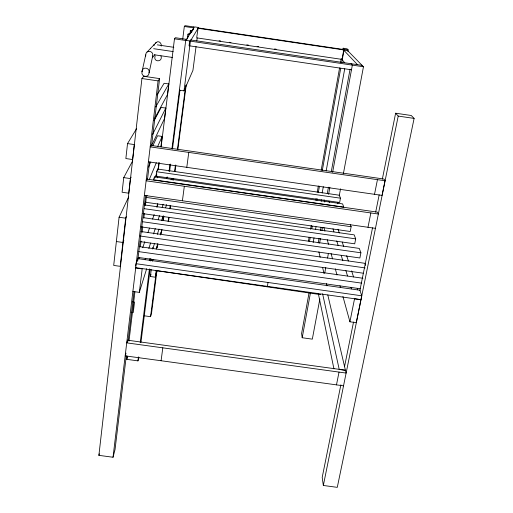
<?xml version="1.0" encoding="UTF-8"?>
<svg xmlns="http://www.w3.org/2000/svg" width="513" height="513" viewBox="0 0 513 513"><rect width="100%" height="100%" fill="white"/><g stroke="black" fill="none" stroke-linecap="round" stroke-linejoin="round"><path stroke-width="0.77" d="M141.992 71.724C140.748 77.008 148.937 78.393 149.091 72.801L152.701 55.981C153.964 50.742 145.852 49.363 145.718 54.917L141.992 71.724C142.139 66.119 150.347 67.504 149.091 72.801M145.705 56.045L145.718 54.917M161.242 46.099C161.941 43.31 158.543 40.142 156.157 42.496L147.103 52.025M128.622 197.05L119.087 217.243L113.7 265.42L120.202 266.337L125.698 218.185L126.345 216.723M132.713 160.768L123.729 177.62L122.094 192.24L128.763 193.189L130.43 178.582L131.142 177.152M127.532 143.589L125.858 158.555L132.604 159.53L134.31 144.57L127.532 143.589L136.676 128.513M126.294 355.855L115.034 449.593L113.027 457.25L98.887 455.345L141.928 78.527L143.723 76.277L159.607 78.611L151.495 146.134M135.644 266.055L135.926 263.688L361.748 295.802L356.279 322.69L349.924 321.798L342.934 296.482M113.027 457.25L158.087 80.9L159.607 78.611M127.301 342.479L127.577 340.196L345.409 370.2L346.115 373.066L126.801 342.876L127.577 340.196M146.705 180.659L146.891 179.133L377.369 212.119L378.344 214.024L146.205 180.813L146.891 179.133M128.109 340.76L134.028 291.512M137.651 261.322L145.577 195.389M147.481 179.499L149.584 162.018M138.901 357.266L137.952 360.876L126.788 359.337L127.173 356.157M128.987 341.081L134.919 291.878M140.37 246.638L141.037 241.084M142.088 232.351L142.755 226.797M143.807 218.07L144.384 213.305M145.339 205.367L146.276 197.415L147.071 195.434M132.88 291.461L139.318 292.365L142.178 268.934L135.689 268.017M154.323 178.377L154.509 176.882L342.594 203.905L343.781 207.079L153.361 179.736L154.509 176.882M156.035 176.126L156.574 171.733L157.638 169.066L339.343 195.222L340.452 198.185L339.638 202.513L156.035 176.126L156.837 174.093M157.465 170.515L157.638 169.066M158.075 169.611L158.947 162.544M160.896 146.75L162.172 136.42L157.562 135.753L152.797 145.846M154.047 120.754L161.159 107.416L165.814 108.096L164.526 118.522L151.457 145.801M157.036 94.931L164.102 83.279L168.796 83.965L167.488 94.559L154.593 118.574M157.311 177.825L157.504 176.235M158.293 169.88L159.171 162.73M161.133 146.846L174.478 38.808L175.343 37.712L186.45 39.354L185.719 40.476L174.478 38.808M137.952 360.876L138.446 356.907M140.229 342.639L149.418 268.895M150.412 260.97L150.707 258.59M157.132 207.053L157.529 203.879M140.96 342.357L150.065 269.485M151.155 260.771L151.354 259.187M152.637 248.888L152.836 247.304M157.1 270.325L155.311 277.2L150.38 276.513L151.245 269.594M182.718 39.18L184.327 26.471L184.969 25.65L193.709 26.945L193.401 29.331M155.311 277.2L156.196 270.28M144.275 315.803L150.566 316.681L156.023 273.82M161.172 233.344L161.678 229.375M162.788 220.641L163.397 215.883M169.053 171.432L169.957 164.288M171.983 148.417L185.732 40.347L194.536 26.881L198.55 27.478L190.426 41.04L184.007 90.859L179.39 90.179M156.978 270.543L151.611 312.648L150.566 316.681M163.358 220.494L163.865 216.518M169.636 171.233L170.547 164.083M172.471 148.988L179.967 90.198M187.328 39.02L187.931 34.307L188.316 33.743L189.778 33.954L189.406 34.525L187.931 34.307M187.816 37.629L188.014 36.077M189.778 34.108L190.528 30.453L191.939 30.658L191.734 32.242M190.329 32.005L190.528 30.453M172.394 180.012L172.592 178.466M191.394 32.749L191.939 30.658M168.129 221.475L168.642 217.506M169.771 208.772L170.181 205.598M173.465 180.198L173.67 178.607M174.593 171.464L175.414 165.109M177.466 149.238L185.668 85.729M192.85 30.164L193.709 26.945M168.54 221.526L169.053 217.557M170.188 208.823L170.598 205.642M175.016 171.496L175.837 165.141M177.889 149.257L186.213 84.927M196.768 37.122L198.14 27.907L343.582 49.505L344.018 49.96L197.922 28.266M196.049 46.542L192.933 70.371L184.007 90.859M196.78 40.976L197.197 37.802M186.796 167.296L188.778 152.406L150.2 146.878L150.86 145.423L383.987 179.05L385.026 180.736L382.057 195.395L148.411 161.819M343.524 385.834L161.088 360.735L162.82 347.769M375.445 228.343L182.404 200.775L184.34 186.232M135.451 267.632L267.388 286.35L268.043 282.451M308.441 241.104L309.147 237.166M310.564 229.292L311.269 225.354M315.803 200.166L316.085 198.589M317.22 192.292L318.349 185.995M321.183 170.252L339.587 67.908M340.581 62.4L341.286 58.463M342.844 49.806L343.126 48.228L347.109 48.818L348.16 49.883L347.872 51.454M343.357 173.83L363.46 66.767L347.737 50.723L343.716 50.127L342.011 59.604L344.601 62.65M309.538 241.251L310.25 237.314M311.808 228.663L312.231 226.304M316.912 200.339L317.194 198.762M318.329 192.471L319.464 186.174M322.299 170.444L340.735 68.165M341.729 62.657L344.14 49.286L343.126 48.228M313.161 242.572L314.02 237.852M315.591 229.202L316.021 226.842M322.164 193.023L323.305 186.732M326.159 171.002L344.73 68.755M321.215 201.359L321.497 199.826M309.095 292.596L301.593 333.495L302.195 337.74L312.321 339.151L319.856 299.002M318.182 243.047L319.048 238.327M320.49 230.459L321.067 227.317M327.275 193.497L328.429 187.2M331.315 171.47L350.065 69.223M302.195 337.74L310.461 292.827M319.586 243.188L320.458 238.462M321.907 230.581L322.485 227.432M328.576 194.337L329.878 187.245M332.629 172.278L352.341 65.125L351.078 63.715M324.735 273.019L325.768 267.51M327.544 258.065L328.429 253.339M337.74 203.744L338.035 202.173M339.221 195.876L340.549 188.79M350.315 224.514L351.136 226.714L350.212 231.485L145.692 202.269M144.127 204.867L354.188 234.864L355.689 238.859L354.714 243.816L142.877 213.626M143.185 217.647L359.267 248.414L360.908 252.794L359.876 257.968L140.992 226.861M336.477 384.878L339.029 372.105M367.988 227.291L370.854 212.959M374.516 194.318L377.446 179.653L385.026 180.736M349.924 321.798L354.541 298.771L360.94 299.669L267.388 286.35M340.869 384.814L322.19 477.443L323.337 485.471L337.278 487.35L414.113 118.407L411.259 115.502L395.626 113.206L382.332 179.146M344.505 366.763L353.528 322.017M359.857 290.614L372.521 227.817M375.689 212.119L379.171 194.844M323.337 485.471L398.21 116.079L395.626 113.206M153.894 45.452L154.195 44.4L154.298 45.016M152.451 57.078L152.701 55.981M155.163 55.93C152.675 62.503 163.307 62.374 160.967 55.872M150.38 276.513L151.008 274.231M156.484 248.818L157.78 244.201M160.377 234.96L161.89 229.574M125.634 354.502L126.025 353.124M98.887 455.345L99.33 453.819M126.788 359.337L127.416 357.176M150.347 48.793L150.655 48.466M157.113 247.689L157.786 245.426M152.566 261.181L153.028 259.655M156.221 248.972L157.818 243.63M160.563 234.479L161.928 229.901M139.318 292.365L146.673 268.703M149.277 260.309L149.751 258.783M152.836 248.863L154.496 243.521M157.344 234.358L158.998 229.016M161.608 220.622L163.031 216.044M165.641 207.643L166.59 204.591M145.141 259.796L145.634 258.276M148.847 248.382L150.578 243.053M153.541 233.922L155.266 228.593M158.228 219.461L159.466 215.659M162.179 207.284L163.166 204.238M171.066 179.89L171.566 178.364M138.811 258.982L139.331 257.475M142.717 247.683L144.801 241.661M147.924 232.626L149.482 228.105M152.605 219.07L154.169 214.549M156.766 207.021L157.812 204.007M166.661 178.409L167.18 176.902M136.189 262.964L137.484 259.334M144.339 205.38L145.814 201.66M155.529 177.126L156.709 174.151M123.235 241.726L123.851 240.251M149.2 179.736L156.305 162.762M148.494 167.084L150.771 161.973M157.613 146.641L162.172 136.42M152.592 134.438L165.814 108.096M155.715 106.954L168.796 83.965M155.554 43.227L156.157 42.496M152.335 57.668L154.881 54.686M125.243 355.881L161.088 360.735M132.418 301.798L134.515 302.093L133.245 312.577L131.161 312.282M144.461 195.415L182.404 200.775M116.374 241.54L122.928 242.469M139.138 246.599L362.935 278.258M138.792 251.639L361.761 283.15M138.106 257.391L360.62 288.8M146.276 197.415L351.136 226.714M144.268 208.695L355.689 238.859M119.087 217.243L125.698 218.185M142.396 221.712L360.908 252.794M140.966 231.53L364.846 263.304L365.622 265.375M140.023 235.999L365.07 267.908M140.19 241.617L363.178 273.198M137.747 258.603L359.946 290.236L361.748 295.802M188.778 152.406L377.446 179.653M156.574 171.733L340.452 198.185M123.729 177.62L130.43 178.582M156.112 270.588L320.657 294.648M219.077 40.745L220.661 40.976M229.375 42.271L230.959 42.502M246.804 44.855L248.388 45.086M257.103 46.382L258.693 46.612M274.538 48.959L276.122 49.197M196.671 37.859L342.306 59.444M190.349 39.911L362.063 65.343M185.732 40.347L190.426 41.04M363.46 66.767L189.663 41.034L189.053 45.772L351.482 69.8M157.337 44.868L173.824 47.305M153.669 48.697L173.17 51.576M154.471 54.808L172.439 57.456M141.928 78.527L158.087 80.9M398.21 116.079L414.113 118.407M344.14 49.286L348.16 49.883M184.327 26.471L193.157 27.785M190.176 30.972L191.599 31.184M343.716 50.127L357.478 64.664M328.942 201.179L329.436 202.693M338.054 229.208L339.285 232.998M342.235 242.091L343.71 246.638M346.666 255.731L348.391 261.034M351.591 270.883L353.56 276.943M357.247 288.306L357.741 289.819M324.107 199.794L324.812 202.084M333.001 228.727L333.937 231.773M336.746 240.911L338.15 245.477M341.196 255.371L342.831 260.707M345.877 270.601L347.519 275.93M351.027 287.351L351.495 288.87M323.857 227.426L324.915 231.26M327.249 239.706L328.519 244.303M331.065 253.512L332.546 258.885M335.303 268.857L336.996 274.994M339.965 285.741L340.388 287.274M318.887 251.883L320.17 257.295M322.562 267.331L324.03 273.512M326.415 283.554L326.967 285.869M327.813 295.007L345.429 370.309L339.234 369.456L322.613 293.802M318.4 293.955L333.944 368.885"/></g></svg>
